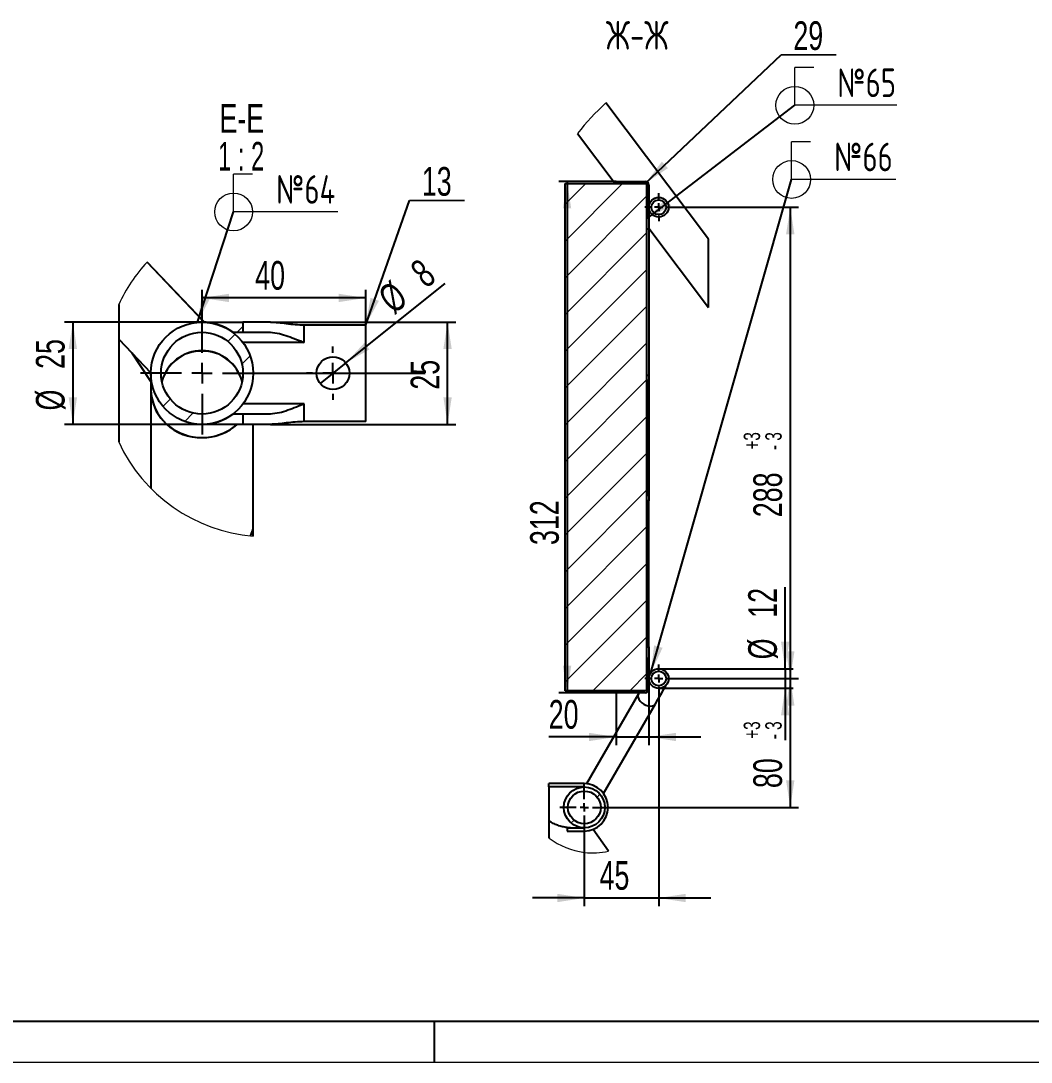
# Model space of a CAD drawing. Header units: millimetres. Extents: x -1160 to 841, y -1082 to 594.
# Drawn here: x 370 to 493.5, y 0 to 127.2 of the extents above; entities that cross this region are included whole.
import ezdxf

# ---------------------------------------------------------------- set-up
doc = ezdxf.new("R2010")
doc.units = ezdxf.units.MM
doc.layers.add('FORMAT', color=7, linetype='Continuous')
doc.layers.add('ОСЕВЫЕ', color=7, linetype='Continuous')
doc.styles.add('SLDTEXTSTYLE0', font='TXT', dxfattribs={"width": 0.7, "bigfont": 'bigfont'})
doc.styles.add('SLDTEXTSTYLE1', font='TXT', dxfattribs={"width": 0.7})
doc.styles.add('SLDTEXTSTYLE3', font='TXT', dxfattribs={"width": 0.62})
doc.dimstyles.new('SLDDIMSTYLE0', dxfattribs={"dimtxt": 3.5, "dimasz": 3.302, "dimexe": 0, "dimexo": 0.0625, "dimgap": 0.875, "dimtad": 1, "dimdec": 0, "dimlfac": 5, "dimrnd": 1e-09, "dimzin": 12, "dimdsep": 46, "dimtxsty": 'SLDTEXTSTYLE1', "dimsah": 1, "dimcen": 0.09, "dimadec": 0, "dimazin": 3, "dimtfac": 1, "dimtdec": 0, "dimtofl": 0, "dimtmove": 0, "dimatfit": 3, "dimfxl": 0, "dimfrac": 2, "dimtolj": 1, "dimtzin": 12, "dimarcsym": 0})
doc.dimstyles.new('SLDDIMSTYLE1', dxfattribs={"dimtxt": 3.5, "dimasz": 3.302, "dimexe": 0, "dimexo": 0.0625, "dimgap": 0.875, "dimtad": 1, "dimdec": 0, "dimlfac": 5, "dimrnd": 1e-09, "dimzin": 12, "dimdsep": 46, "dimtxsty": 'SLDTEXTSTYLE1', "dimsah": 1, "dimcen": 0.09, "dimadec": 0, "dimazin": 3, "dimtol": 1, "dimtp": 3, "dimtm": 3, "dimtfac": 1, "dimtdec": 0, "dimtofl": 0, "dimtmove": 0, "dimatfit": 3, "dimfxl": 0, "dimfrac": 2, "dimtolj": 1, "dimtzin": 12, "dimarcsym": 0})
doc.dimstyles.new('SLDDIMSTYLE2', dxfattribs={"dimtxt": 3.5, "dimasz": 3.302, "dimexe": 0, "dimexo": 0.0625, "dimgap": 0.875, "dimtad": 1, "dimdec": 0, "dimlfac": 5, "dimrnd": 1e-09, "dimzin": 12, "dimdsep": 46, "dimtxsty": 'SLDTEXTSTYLE1', "dimsah": 1, "dimcen": 0.09, "dimadec": 0, "dimazin": 3, "dimtfac": 1, "dimtdec": 0, "dimtmove": 0, "dimatfit": 0, "dimfxl": 0, "dimfrac": 2, "dimtolj": 1, "dimtzin": 12, "dimarcsym": 0})
doc.dimstyles.new('SLDDIMSTYLE20', dxfattribs={"dimtxt": 3.5, "dimasz": 3.302, "dimexe": 0, "dimexo": 0.0625, "dimgap": 0.875, "dimtad": 1, "dimdec": 0, "dimlfac": 2, "dimrnd": 1e-09, "dimzin": 12, "dimdsep": 46, "dimtxsty": 'SLDTEXTSTYLE1', "dimsah": 1, "dimcen": 0.09, "dimadec": 0, "dimazin": 3, "dimtfac": 1, "dimtdec": 0, "dimtofl": 0, "dimtmove": 0, "dimatfit": 3, "dimfxl": 0, "dimfrac": 2, "dimtolj": 1, "dimtzin": 12, "dimarcsym": 0})
doc.dimstyles.new('SLDDIMSTYLE26', dxfattribs={"dimtxt": 3.5, "dimasz": 3.302, "dimexe": 0, "dimexo": 0.0625, "dimgap": 0.875, "dimtad": 1, "dimdec": 0, "dimlfac": 2, "dimrnd": 1e-09, "dimzin": 12, "dimdsep": 46, "dimtxsty": 'SLDTEXTSTYLE1', "dimblk1": 'NONE', "dimsah": 1, "dimcen": 0, "dimadec": 0, "dimazin": 3, "dimtfac": 1, "dimtdec": 0, "dimtmove": 0, "dimatfit": 3, "dimldrblk": 'NONE', "dimfxl": 0, "dimfrac": 2, "dimtolj": 1, "dimtzin": 12, "dimarcsym": 0})
doc.dimstyles.new('SLDDIMSTYLE3', dxfattribs={"dimtxt": 0.18, "dimasz": 3.302, "dimexe": 0, "dimexo": 0.0625, "dimgap": 0, "dimtad": 0, "dimtih": 1, "dimtoh": 1, "dimdec": 0, "dimrnd": 1e-09, "dimzin": 0, "dimdsep": 46, "dimtxsty": 'Standard', "dimsah": 1, "dimcen": 0.09, "dimadec": 0, "dimazin": 0, "dimtfac": 3.302, "dimtdec": 0, "dimtofl": 0, "dimtmove": 0, "dimatfit": 3, "dimfxl": 0, "dimfrac": 2, "dimtolj": 1, "dimtzin": 0, "dimarcsym": 0})
doc.dimstyles.new('SLDDIMSTYLE4', dxfattribs={"dimtxt": 0.18, "dimasz": 3.302, "dimexe": 0, "dimexo": 0.0625, "dimgap": 0, "dimtad": 0, "dimtih": 1, "dimtoh": 1, "dimdec": 0, "dimrnd": 1e-09, "dimzin": 0, "dimdsep": 46, "dimtxsty": 'Standard', "dimsah": 1, "dimcen": 0.09, "dimadec": 0, "dimazin": 0, "dimtfac": 3.302, "dimtdec": 0, "dimtofl": 0, "dimtmove": 0, "dimatfit": 3, "dimfxl": 0, "dimfrac": 2, "dimtolj": 1, "dimtzin": 0, "dimarcsym": 0})

# ---------------------------------------------------------------- blocks, each defined once
blk = doc.blocks.new('SW_HATCH_5')
at = {"color": 0, "linetype": 'Continuous', "lineweight": 18}
for p, q in [((1.12, 1.12), (1.84, 1.84)), ((0, 0), (0.89, 0.89)), ((1.72, -2.77), (2.72, -1.77)), ((-7.92, -7.92), (-7.03, -7.03)), ((-5.27, -9.76), (-4.26, -8.75))]:
    blk.add_line(p, q, dxfattribs=at)
blk = doc.blocks.new('_D_75')
at = {"layer": 'FORMAT'}
for p, q in [((400.5, 90.43), (423.15, 90.43)), ((422.15, 77.93), (422.15, 90.43)), ((400.5, 77.93), (423.15, 77.93))]:
    blk.add_line(p, q, dxfattribs=at)
for points in [[(422.15, 90.43), (421.64, 87.13), (422.66, 87.13)], [(422.15, 77.93), (422.66, 81.23), (421.64, 81.23)]]:
    blk.add_solid(points, dxfattribs=at)
at = {"layer": 'FORMAT', "insert": (417.64, 82.17), "char_height": 3.5, "attachment_point": 1, "rotation": 90, "style": 'SLDTEXTSTYLE1'}
blk.add_mtext('25', dxfattribs=at)
blk = doc.blocks.new('_D_76')
at = {"layer": 'FORMAT'}
for q in [(421.87, 95.13), (406.59, 82.93)]:
    blk.add_line((409.71, 85.43), q, dxfattribs=at)
blk.add_solid([(409.71, 85.43), (412.61, 87.09), (411.98, 87.88)], dxfattribs=at)
at = {"layer": 'FORMAT', "char_height": 3.5, "attachment_point": 1, "rotation": 38.5909, "style": 'SLDTEXTSTYLE1'}
for s, insert in [('8', (417.34, 97.21)), ('%%c', (413.37, 94.04))]:
    blk.add_mtext(s, dxfattribs=dict(at, insert=insert))
blk = doc.blocks.new('_NONE')
blk = doc.blocks.new('_D_77')
at = {"layer": 'FORMAT'}
for p, q in [((392.15, 90.43), (392.15, 94.38)), ((412.15, 90.1), (412.15, 94.38)), ((412.15, 93.38), (392.15, 93.38))]:
    blk.add_line(p, q, dxfattribs=at)
for points in [[(392.15, 93.38), (395.45, 92.87), (395.45, 93.89)], [(412.15, 93.38), (408.85, 93.89), (408.85, 92.87)]]:
    blk.add_solid(points, dxfattribs=at)
at = {"layer": 'FORMAT', "insert": (398.65, 97.89), "char_height": 3.5, "attachment_point": 1, "style": 'SLDTEXTSTYLE1'}
blk.add_mtext('40', dxfattribs=at)
blk = doc.blocks.new('_D_78')
at = {"layer": 'FORMAT'}
for p, q in [((392.15, 90.43), (375.37, 90.43)), ((376.37, 90.43), (376.37, 77.93)), ((392.15, 77.93), (375.37, 77.93))]:
    blk.add_line(p, q, dxfattribs=at)
for points in [[(376.37, 90.43), (375.86, 87.13), (376.88, 87.13)], [(376.37, 77.93), (376.88, 81.23), (375.86, 81.23)]]:
    blk.add_solid(points, dxfattribs=at)
at = {"layer": 'FORMAT', "char_height": 3.5, "attachment_point": 1, "rotation": 90, "style": 'SLDTEXTSTYLE1'}
for s, insert in [('25', (371.86, 84.71)), ('%%c', (371.86, 79.63))]:
    blk.add_mtext(s, dxfattribs=dict(at, insert=insert))
blk = doc.blocks.new('SW_NOTE_36')
at = {"layer": 'FORMAT', "color": 0, "char_height": 3.5, "attachment_point": 2}
for s, insert, style in [('E-E', (2.95, 4.5), 'SLDTEXTSTYLE1'), ('1 : 2', (2.87, -0.12), 'SLDTEXTSTYLE3')]:
    blk.add_mtext(s, dxfattribs=dict(at, insert=insert, style=style))
blk = doc.blocks.new('SW_NOTE_37')
at = {"color": 0, "linetype": 'Continuous', "lineweight": 0}
for p, q in [((0, 0), (6.72, 0)), ((6.72, 0), (0, 0)), ((0, 0), (6.72, 0)), ((6.72, 0), (0, 0)), ((0, 0), (6.72, 0)), ((6.72, 0), (0, 0))]:
    blk.add_line(p, q, dxfattribs=at)
at = {"color": 0, "linetype": 'Continuous', "lineweight": 0, "insert": (3.31, 4.1), "char_height": 3.5, "attachment_point": 2, "style": 'SLDTEXTSTYLE1'}
blk.add_mtext('13', dxfattribs=at)
blk = doc.blocks.new('SW_CENTERMARKSYMBOL_8')
at = {"layer": 'FORMAT', "color": 0}
for p, q in [((0, 2.5), (0, 7.5)), ((-2.5, 0), (-7.5, 0)), ((0, 0), (-1.25, 0)), ((0, 0), (0, 1.25)), ((0, 0), (0, -1.25)), ((0, 0), (1.25, 0)), ((2.5, 0), (27.28, 0)), ((0, -2.5), (0, -7.5))]:
    blk.add_line(p, q, dxfattribs=at)
blk = doc.blocks.new('SW_CENTERMARKSYMBOL_9')
at = {"layer": 'FORMAT', "color": 0}
for p, q in [((0, 2.5), (0, 3.25)), ((-2.5, 0), (-3.25, 0)), ((0, 0), (-1.25, 0)), ((0, 0), (0, 1.25)), ((0, 0), (0, -1.25)), ((0, 0), (1.25, 0)), ((2.5, 0), (3.25, 0)), ((0, -2.5), (0, -3.25))]:
    blk.add_line(p, q, dxfattribs=at)
blk = doc.blocks.new('SW_WELDSYMBOL_52')
at = {"color": 0, "linetype": 'Continuous', "lineweight": 0}
for p, q in [((0, 0), (0, 4.61)), ((2.31, 4.61), (0, 4.61)), ((12.72, 0), (0, 0))]:
    blk.add_line(p, q, dxfattribs=at)
blk.add_circle((0, 0), 2.31, dxfattribs=at)
at = {"color": 0, "linetype": 'Continuous', "lineweight": 0, "insert": (5.2, 4.5), "char_height": 3.5, "attachment_point": 1, "style": 'SLDTEXTSTYLE0'}
blk.add_mtext('\\M+1878264', dxfattribs=at)
blk = doc.blocks.new('SW_HATCH_7')
at = {"color": 0, "linetype": 'Continuous', "lineweight": 18}
for p, q in [((3.13, 74.98), (3.37, 75.22)), ((-3.9, 72.43), (-1.36, 74.98)), ((-3.9, 67.94), (3.13, 74.98)), ((-3.9, 63.45), (6.1, 73.45)), ((6.1, 73.45), (6.34, 73.69)), ((-3.9, 58.96), (6.1, 68.96)), ((-3.9, 54.47), (6.1, 64.47)), ((-3.9, 49.98), (6.1, 59.98)), ((-3.9, 45.49), (6.1, 55.49)), ((-3.9, 41), (6.1, 51)), ((-3.9, 36.51), (6.1, 46.51)), ((6.1, 46.51), (6.34, 46.75)), ((-3.9, 32.02), (6.1, 42.02)), ((6.1, 42.02), (6.34, 42.26)), ((-3.9, 27.53), (6.1, 37.53)), ((6.1, 37.53), (6.34, 37.77)), ((-3.9, 23.04), (6.1, 33.04)), ((-3.9, 18.55), (6.1, 28.55)), ((-3.9, 14.06), (6.1, 24.06)), ((-0.49, 12.98), (6.1, 19.57)), ((6.1, 15.08), (6.34, 15.32)), ((4, 12.98), (6.1, 15.08)), ((3.76, 12.74), (4, 12.98)), ((0, 0), (0.36, 0.36)), ((-3.17, -3.17), (-2.81, -2.81))]:
    blk.add_line(p, q, dxfattribs=at)
blk = doc.blocks.new('_D_87')
at = {"layer": 'FORMAT'}
for p, q in [((442.75, 107.61), (435.75, 107.61)), ((436.75, 107.61), (436.75, 45.13)), ((442.75, 45.13), (435.75, 45.13))]:
    blk.add_line(p, q, dxfattribs=at)
for points in [[(436.75, 107.61), (436.24, 104.31), (437.26, 104.31)], [(436.75, 45.13), (437.26, 48.43), (436.24, 48.43)]]:
    blk.add_solid(points, dxfattribs=at)
at = {"layer": 'FORMAT', "insert": (432.24, 63.19), "char_height": 3.5, "attachment_point": 1, "rotation": 90, "style": 'SLDTEXTSTYLE1'}
blk.add_mtext('312', dxfattribs=at)
blk = doc.blocks.new('_D_88')
at = {"layer": 'FORMAT'}
for p, q in [((463.39, 48.08), (463.39, 58.03)), ((447.95, 48.08), (464.39, 48.08)), ((463.39, 48.08), (463.39, 45.68)), ((447.95, 45.68), (464.39, 45.68)), ((463.39, 45.68), (463.39, 39.33))]:
    blk.add_line(p, q, dxfattribs=at)
for points in [[(463.39, 48.08), (463.9, 51.38), (462.89, 51.38)], [(463.39, 45.68), (462.89, 42.37), (463.9, 42.37)]]:
    blk.add_solid(points, dxfattribs=at)
at = {"layer": 'FORMAT', "char_height": 3.5, "attachment_point": 1, "rotation": 90, "style": 'SLDTEXTSTYLE1'}
for s, insert in [('12', (458.88, 54.3)), ('%%c', (458.88, 49.22))]:
    blk.add_mtext(s, dxfattribs=dict(at, insert=insert))
blk = doc.blocks.new('_D_89')
at = {"layer": 'FORMAT'}
for p, q in [((446.75, 50.74), (446.75, 38.74)), ((442.75, 45.13), (442.75, 38.74)), ((442.75, 39.74), (434.51, 39.74)), ((442.75, 39.74), (446.75, 39.74)), ((446.75, 39.74), (453.1, 39.74))]:
    blk.add_line(p, q, dxfattribs=at)
for points in [[(442.75, 39.74), (439.45, 40.24), (439.45, 39.23)], [(446.75, 39.74), (450.05, 39.23), (450.05, 40.24)]]:
    blk.add_solid(points, dxfattribs=at)
at = {"layer": 'FORMAT', "insert": (434.51, 44.25), "char_height": 3.5, "attachment_point": 1, "style": 'SLDTEXTSTYLE1'}
blk.add_mtext('20', dxfattribs=at)
blk = doc.blocks.new('_D_90')
at = {"layer": 'FORMAT'}
for p, q in [((449.65, 104.46), (465.02, 104.46)), ((464.02, 104.46), (464.02, 46.88)), ((449.65, 46.88), (465.02, 46.88))]:
    blk.add_line(p, q, dxfattribs=at)
for points in [[(464.02, 104.46), (463.51, 101.16), (464.53, 101.16)], [(464.02, 46.88), (464.53, 50.18), (463.51, 50.18)]]:
    blk.add_solid(points, dxfattribs=at)
at = {"layer": 'FORMAT', "attachment_point": 1, "rotation": 90, "style": 'SLDTEXTSTYLE1'}
for s, insert, char_height in [('3', (458.33, 75.94), 2), ('3', (460.97, 75.94), 2), ('+', (458.33, 74.87), 2), ('-', (460.97, 74.8), 2), ('288', (459.51, 66.59), 3.5)]:
    blk.add_mtext(s, dxfattribs=dict(at, insert=insert, char_height=char_height))
blk = doc.blocks.new('_D_91')
at = {"layer": 'FORMAT'}
for p, q in [((447.95, 45.18), (447.95, 19.06)), ((438.86, 28.13), (438.86, 19.06)), ((438.86, 20.06), (432.51, 20.06)), ((438.86, 20.06), (447.95, 20.06)), ((447.95, 20.06), (454.3, 20.06))]:
    blk.add_line(p, q, dxfattribs=at)
for points in [[(438.86, 20.06), (435.56, 20.57), (435.56, 19.55)], [(447.95, 20.06), (451.25, 19.55), (451.25, 20.57)]]:
    blk.add_solid(points, dxfattribs=at)
at = {"layer": 'FORMAT', "insert": (440.72, 24.57), "char_height": 3.5, "attachment_point": 1, "style": 'SLDTEXTSTYLE1'}
blk.add_mtext('45', dxfattribs=at)
blk = doc.blocks.new('_D_92')
at = {"layer": 'FORMAT'}
for p, q in [((449.65, 46.88), (465.02, 46.88)), ((464.02, 46.88), (464.02, 31.13)), ((441.86, 31.13), (465.02, 31.13))]:
    blk.add_line(p, q, dxfattribs=at)
for points in [[(464.02, 46.88), (463.51, 43.57), (464.53, 43.57)], [(464.02, 31.13), (464.53, 34.43), (463.51, 34.43)]]:
    blk.add_solid(points, dxfattribs=at)
at = {"layer": 'FORMAT', "attachment_point": 1, "rotation": 90, "style": 'SLDTEXTSTYLE1'}
for s, insert, char_height in [('3', (458.33, 40.6), 2), ('3', (460.97, 40.6), 2), ('+', (458.33, 39.53), 2), ('-', (460.97, 39.46), 2), ('80', (459.51, 33.49), 3.5)]:
    blk.add_mtext(s, dxfattribs=dict(at, insert=insert, char_height=char_height))
blk = doc.blocks.new('SW_NOTE_40')
at = {"color": 0, "linetype": 'Continuous', "lineweight": 0}
for p, q in [((0, 0), (6.72, 0)), ((6.72, 0), (0, 0)), ((0, 0), (6.72, 0)), ((6.72, 0), (0, 0)), ((0, 0), (6.72, 0)), ((6.72, 0), (0, 0))]:
    blk.add_line(p, q, dxfattribs=at)
at = {"color": 0, "linetype": 'Continuous', "lineweight": 0, "insert": (3.3, 4.1), "char_height": 3.5, "attachment_point": 2, "style": 'SLDTEXTSTYLE1'}
blk.add_mtext('29', dxfattribs=at)
blk = doc.blocks.new('SW_CENTERMARKSYMBOL_17')
at = {"layer": 'FORMAT', "color": 0}
for p, q in [((0, 1), (0, 1.7)), ((-1, 0), (-1.7, 0)), ((0, 0), (-0.5, 0)), ((0, 0), (0, 0.5)), ((0, 0), (0, -0.5)), ((0, 0), (0.5, 0)), ((1, 0), (1.7, 0)), ((0, -1), (0, -1.7))]:
    blk.add_line(p, q, dxfattribs=at)
blk = doc.blocks.new('SW_CENTERMARKSYMBOL_18')
at = {"layer": 'FORMAT', "color": 0}
for p, q in [((0, 1), (0, 1.7)), ((-1, 0), (-1.7, 0)), ((0, 0), (-0.5, 0)), ((0, 0), (0, 0.5)), ((0, 0), (0, -0.5)), ((0, 0), (0.5, 0)), ((1, 0), (1.7, 0)), ((0, -1), (0, -1.7))]:
    blk.add_line(p, q, dxfattribs=at)
blk = doc.blocks.new('SW_CENTERMARKSYMBOL_19')
at = {"layer": 'FORMAT', "color": 0}
for p, q in [((0, 1), (0, 3)), ((-1, 0), (-3, 0)), ((0, 0), (-0.5, 0)), ((0, 0), (0, 0.5)), ((0, 0), (0, -0.5)), ((0, 0), (0.5, 0)), ((1, 0), (3, 0)), ((0, -1), (0, -3))]:
    blk.add_line(p, q, dxfattribs=at)
blk = doc.blocks.new('SW_WELDSYMBOL_65')
at = {"color": 0, "linetype": 'Continuous', "lineweight": 0}
for p, q in [((0, 0), (0, 4.61)), ((2.31, 4.61), (0, 4.61)), ((12.47, 0), (0, 0))]:
    blk.add_line(p, q, dxfattribs=at)
blk.add_circle((0, 0), 2.31, dxfattribs=at)
at = {"color": 0, "linetype": 'Continuous', "lineweight": 0, "insert": (5.2, 4.5), "char_height": 3.5, "attachment_point": 1, "style": 'SLDTEXTSTYLE0'}
blk.add_mtext('\\M+1878265', dxfattribs=at)
blk = doc.blocks.new('SW_WELDSYMBOL_66')
at = {"color": 0, "linetype": 'Continuous', "lineweight": 0}
for p, q in [((0, 0), (0, 4.61)), ((2.31, 4.61), (0, 4.61)), ((12.72, 0), (0, 0))]:
    blk.add_line(p, q, dxfattribs=at)
blk.add_circle((0, 0), 2.31, dxfattribs=at)
at = {"color": 0, "linetype": 'Continuous', "lineweight": 0, "insert": (5.2, 4.5), "char_height": 3.5, "attachment_point": 1, "style": 'SLDTEXTSTYLE0'}
blk.add_mtext('\\M+1878266', dxfattribs=at)

msp = doc.modelspace()

# ---------------------------------------------------------------- linework, layer by layer
at = {"color": 7, "linetype": 'Continuous', "lineweight": 25}
for p, q in [((454.020988, 100.541195), (441.501866, 117.200557)), ((438.043915, 113.47926), (442.633163, 107.372281)), ((436.507867, 107.372281), (446.50787, 107.372281)), ((436.507867, 45.372282), (436.507867, 107.372281)), ((442.747866, 107.612285), (446.307872, 107.612285)), ((442.747866, 107.372281), (442.747866, 107.612285)), ((442.747866, 107.372281), (446.307872, 107.372281)), ((446.50787, 45.372282), (446.50787, 107.372281)), ((446.50787, 107.172284), (446.50787, 103.172282)), ((446.747874, 107.172284), (446.747874, 103.172282)), ((446.50787, 103.172282), (446.747874, 103.172282)), ((446.747874, 103.172282), (446.747874, 101.7997)), ((446.747874, 101.7997), (446.50787, 101.7997)), ((446.747874, 101.896784), (454.020988, 92.218343)), ((446.747874, 101.7997), (446.747874, 83.951664)), ((454.020988, 92.218343), (454.020988, 100.541195)), ((392.389128, 90.454718), (385.436843, 97.755125)), ((392.397175, 90.450747), (385.443816, 97.76268)), ((381.973872, 92.580533), (381.973872, 88.341026)), ((392.150531, 90.430034), (397.150526, 90.430034)), ((397.150526, 90.430034), (397.150526, 89.180036)), ((400.504778, 90.430034), (397.150526, 90.430034)), ((395.900557, 89.180036), (397.150526, 89.180036)), ((397.150526, 89.180036), (400.504778, 89.180036)), ((404.650519, 87.930029), (404.650519, 90.095093)), ((404.650519, 90.095093), (412.150512, 90.095093)), ((412.150512, 78.264972), (412.150512, 90.095093)), ((381.973872, 88.35136), (381.973872, 75.779533)), ((381.973872, 88.341026), (385.900626, 84.217621)), ((404.650519, 87.930029), (397.150526, 87.930029)), ((385.900507, 83.170598), (383.617232, 86.615374)), ((385.900507, 84.180033), (385.900507, 82.189886)), ((446.50787, 83.951664), (446.747874, 83.951664)), ((446.50787, 83.324245), (446.747874, 83.324245)), ((446.50787, 83.324245), (446.50787, 69.22032)), ((446.747874, 83.951664), (446.747874, 83.324245)), ((446.747874, 83.324245), (446.747874, 69.22032)), ((385.900507, 82.189886), (385.900507, 70.119848)), ((404.650519, 80.430029), (397.150526, 80.430029)), ((404.650519, 78.264972), (404.650519, 80.430029)), ((397.150526, 79.18003), (395.900557, 79.18003)), ((397.150526, 79.18003), (397.150526, 77.930031)), ((400.504778, 79.18003), (397.150526, 79.18003)), ((397.150526, 77.930031), (392.150531, 77.930031)), ((400.504778, 77.930031), (397.150526, 77.930031)), ((398.400555, 65.596363), (398.400555, 77.930031)), ((412.150512, 78.264972), (404.650519, 78.264972)), ((385.915349, 70.129087), (385.915051, 70.105156)), ((446.747874, 69.22032), (446.50787, 69.22032)), ((446.747874, 69.22032), (446.747874, 68.592899)), ((446.747874, 68.592899), (446.50787, 68.592899)), ((446.747874, 50.744862), (446.747874, 68.592899)), ((398.400555, 64.254439), (398.400555, 65.596363)), ((398.400555, 64.254439), (398.400555, 65.596363)), ((446.50787, 50.744862), (446.747874, 50.744862)), ((446.747874, 50.744862), (446.747874, 49.372282)), ((446.50787, 49.372282), (446.747874, 49.372282)), ((446.50787, 49.372282), (446.50787, 45.572282)), ((446.747874, 49.372282), (446.747874, 45.572282)), ((446.50787, 45.372282), (436.507867, 45.372282)), ((445.479785, 45.000561), (439.139377, 34.018655)), ((446.307872, 45.372282), (442.747866, 45.372282)), ((442.747866, 45.132282), (442.747866, 45.372282)), ((446.307872, 45.132282), (442.747866, 45.132282)), ((445.55584, 45.132282), (445.479785, 45.000561)), ((441.217838, 32.818655), (447.558247, 43.800561)), ((434.521495, 33.632282), (434.521495, 34.032282)), ((438.858579, 34.032282), (434.521495, 34.032282)), ((438.858579, 33.632282), (434.521495, 33.632282)), ((434.521495, 33.616107), (434.521495, 29.459031)), ((438.858579, 33.632282), (438.858579, 34.032282)), ((434.521495, 29.459031), (434.521495, 27.457838)), ((436.758576, 28.632282), (436.758576, 28.232283)), ((436.758576, 28.632282), (438.858579, 28.632282)), ((436.758576, 28.232283), (438.858579, 28.232283)), ((438.858579, 28.632282), (438.858579, 28.232283)), ((441.810249, 25.789316), (439.94274, 28.442563)), ((434.521495, 27.457838), (434.580253, 27.374351)), ((20, 5), (836, 5))]:
    msp.add_line(p, q, dxfattribs=at)
at = {"color": 7, "linetype": 'Continuous', "lineweight": 25, "flags": 128}
for points in [[(385.900507, 82.189886), (385.951171, 81.443904), (386.17451, 80.470121), (386.569748, 79.545809), (387.125561, 78.69756), (387.825916, 77.949783), (388.650665, 77.323986), (389.576147, 76.838171), (390.575657, 76.506315), (391.620467, 76.337969), (392.680595, 76.337969), (393.725405, 76.506315), (394.724915, 76.838171), (395.650396, 77.323986), (396.453092, 77.930031)], [(446.908639, 47.475401), (446.889852, 47.442858), (446.833657, 47.345534), (446.747874, 47.19694)], [(447.558247, 43.800561), (447.842823, 44.293448), (448.100554, 44.739868), (448.329054, 45.135627), (448.526143, 45.477008), (448.689996, 45.760802), (448.819052, 45.984344), (448.912118, 46.145534), (448.968314, 46.242858), (448.987101, 46.275401)]]:
    msp.add_lwpolyline(points, dxfattribs=at)
at = {"color": 8, "linetype": 'Continuous', "lineweight": 25, "flags": 128}
msp.add_lwpolyline([(445.479785, 45.000561), (445.464788, 44.972538), (445.412718, 44.782438), (445.43017, 44.568342), (445.516025, 44.343705), (445.664917, 44.12264), (445.867466, 43.919038), (446.110962, 43.745691), (446.380089, 43.613493), (446.657954, 43.530749), (446.927081, 43.502658), (447.170566, 43.530986), (447.373127, 43.613953), (447.522007, 43.746345), (447.558247, 43.800561)], dxfattribs=at)
at = {"color": 7, "linetype": 'Continuous', "lineweight": 25}
for centre, radius in [((447.947871, 104.461355), 1.2), ((447.947872, 104.461355), 0.899999), ((392.150509, 84.180027), 6.250001), ((392.150511, 84.180023), 4.999998), ((408.150524, 84.180023), 1.999996), ((447.947871, 46.875402), 1.200001), ((447.947871, 46.875402), 0.9), ((438.858571, 31.132281), 2.5), ((438.85857, 31.13228), 2)]:
    msp.add_circle(centre, radius, dxfattribs=at)
at = {"color": 7, "linetype": 'Continuous', "lineweight": 18}
for centre, radius, start, end in [((459.145451, 97.338287), 26.567007, 131.6145736, 142.58692725), ((400.12319, 84.180629), 19.998903, 137.22353997, 155.16426142), ((400.124178, 84.180111), 20.000082, 204.83630226, 265.05607165), ((440.069295, 34.709647), 9.161668, 233.19229187, 262.46043921), ((439.870336, 34.210579), 8.641812, 263.33401948, 282.97229082)]:
    msp.add_arc(centre, radius, start, end, dxfattribs=at)
at = {"color": 7, "linetype": 'Continuous', "lineweight": 25}
for centre, radius, start, end in [((446.30786, 107.172271), 0.440014, 0.00164984, 89.99835016), ((446.307867, 107.172278), 0.200003, 0.00152127, 89.99847873), ((392.150499, 84.179856), 6.250179, 53.13066642, 89.99970914), ((392.150531, 81.87329), 5.058417, 14.66615809, 165.33384191), ((392.029736, 81.973097), 4.916736, 88.59220687, 166.10238849), ((392.271326, 81.973097), 4.916736, 13.89761151, 91.40779313), ((391.952738, 82.368443), 6.054865, 181.68988494, 271.87199744), ((392.150499, 84.18021), 6.250179, 270.00029086, 306.86933358), ((392.181855, 82.777472), 6.460739, 269.72220402, 311.3843193), ((395.970952, 65.531621), 2.430465, 329.19628046, 1.5264063), ((446.307867, 45.572289), 0.440007, 270.00071821, 359.99908776), ((446.307868, 45.572284), 0.200001, 270.00115688, 359.99959018), ((438.858572, 31.132283), 2.9, 270.0001472, 89.9998528)]:
    msp.add_arc(centre, radius, start, end, dxfattribs=at)
for points, knots in [([(400.504778, 90.430034), (400.814751, 90.415913), (401.465311, 90.386277), (402.466803, 90.248774), (403.537323, 90.124738), (404.273679, 90.105129), (404.650519, 90.095093)], [0, 0, 0, 0, 0.2235775077, 0.4692354329, 0.7283742893, 1, 1, 1, 1]), ([(400.504778, 89.180036), (400.874106, 89.141656), (401.602792, 89.065934), (402.6563, 88.714388), (403.661365, 88.334474), (404.327702, 88.06213), (404.646744, 87.931574), (404.650519, 87.930029)], [0, 0, 0, 0, 0.2553173984, 0.503742563, 0.7622473968, 0.9971868761, 1, 1, 1, 1]), ([(404.650519, 80.430029), (404.646744, 80.428487), (404.327629, 80.298112), (403.661402, 80.025502), (402.65629, 79.645701), (401.602795, 79.294126), (400.874107, 79.218407), (400.504778, 79.18003)], [0, 0, 0, 0, 0.0028124775, 0.237752109, 0.4962571105, 0.744682436, 1, 1, 1, 1]), ([(404.650519, 78.264972), (404.281089, 78.255317), (403.540546, 78.235962), (402.475756, 78.112358), (401.466888, 77.974443), (400.820528, 77.944607), (400.504778, 77.930031)], [0, 0, 0, 0, 0.2662847063, 0.5337827181, 0.7722502049, 1, 1, 1, 1]), ([(437.172316, 28.635045), (437.153926, 28.634235), (437.014927, 28.628116), (436.681289, 28.663858), (436.178026, 28.758042), (435.611401, 28.940956), (435.056478, 29.173254), (434.699332, 29.364034), (434.521495, 29.459031)], [0, 0, 0, 0, 0.0196891902, 0.1488188782, 0.3572127774, 0.566995413, 0.7843892219, 1, 1, 1, 1])]:
    msp.add_open_spline(points, degree=3, knots=knots, dxfattribs=at)
at = {"layer": 'ОСЕВЫЕ', "lineweight": 25}
msp.add_line((420.5, 5), (420.5, 0), dxfattribs=at)
at = {"layer": 'ОСЕВЫЕ', "lineweight": 18}
msp.add_line((0, 0), (841, 0), dxfattribs=at)

# ---------------------------------------------------------------- block references
at = {"color": 7, "linetype": 'Continuous', "lineweight": 0}
for name, p in [('SW_NOTE_40', (462.919708, 123.080131)), ('SW_WELDSYMBOL_65', (464.578337, 116.91492)), ('SW_WELDSYMBOL_66', (464.18756, 107.854932)), ('SW_NOTE_37', (417.518248, 105.269912)), ('SW_WELDSYMBOL_52', (396.013178, 103.887692))]:
    msp.add_blockref(name, p, dxfattribs=at)
at = {"color": 7, "linetype": 'Continuous', "lineweight": 18}
for name, p in [('SW_HATCH_7', (440.408836, 32.395885)), ('SW_HATCH_5', (395.308325, 88.056659))]:
    msp.add_blockref(name, p, dxfattribs=at)
at = {"layer": 'FORMAT'}
for name, p in [('SW_NOTE_36', (394.062943, 112.561813)), ('SW_CENTERMARKSYMBOL_17', (447.94787, 104.461357)), ('SW_CENTERMARKSYMBOL_8', (392.150531, 84.180033)), ('SW_CENTERMARKSYMBOL_9', (408.150504, 84.180033)), ('SW_CENTERMARKSYMBOL_18', (447.94787, 46.875401)), ('SW_CENTERMARKSYMBOL_19', (438.858579, 31.132283))]:
    msp.add_blockref(name, p, dxfattribs=at)

# ---------------------------------------------------------------- texts
at = {"layer": 'FORMAT', "insert": (445.321896, 127.222254), "char_height": 3.5, "attachment_point": 2, "style": 'SLDTEXTSTYLE0'}
msp.add_mtext('\\M+18447-\\M+18447', dxfattribs=at)

# ---------------------------------------------------------------- dimensions: what is measured, and where the dimension line sits
at = {"layer": 'FORMAT'}
for base, p1, p2, dimstyle, picture, middle in [((436.751866, 45.132282), (442.747869, 107.612282), (442.747869, 45.132282), 'SLDDIMSTYLE0', '_D_87', (436.751866, 66.049546)), ((464.020992, 46.875401), (449.647869, 104.461355), (449.647869, 46.875401), 'SLDDIMSTYLE1', '_D_90', (464.020992, 71.828766)), ((422.150571, 90.430032), (400.50475, 77.930032), (400.50475, 90.430032), 'SLDDIMSTYLE20', '_D_75', (422.150571, 84.284778)), ((464.020992, 31.132282), (449.647869, 46.875401), (441.858575, 31.132282), 'SLDDIMSTYLE1', '_D_92', (464.020992, 37.613115))]:
    dim = msp.add_linear_dim(base=base, p1=p1, p2=p2, angle=90, dimstyle=dimstyle, dxfattribs=at)
    dim.commit()
    dim.dimension.update_dxf_attribs({"geometry": picture, "text_midpoint": middle, "dimtype": 160})
dim = msp.add_diameter_dim_2p(p1=(406.587291, 82.932522), p2=(409.713771, 85.427542), dimstyle='SLDDIMSTYLE26', dxfattribs=at)
dim.commit()
dim.dimension.update_dxf_attribs({"geometry": '_D_76', "text_midpoint": (419.226984, 93.019361), "dimtype": 163})
for base, p1, p2, dimstyle, picture, middle in [((392.150531, 93.382571), (412.150531, 90.095096), (392.150531, 90.430032), 'SLDDIMSTYLE20', '_D_77', (400.891345, 93.382571)), ((446.747869, 39.735541), (442.747869, 45.132282), (446.747869, 50.744862), 'SLDDIMSTYLE2', '_D_89', (436.751866, 39.735541)), ((447.947869, 20.059594), (438.858575, 28.132282), (447.947869, 45.175401), 'SLDDIMSTYLE2', '_D_91', (442.837002, 20.059594))]:
    dim = msp.add_linear_dim(base=base, p1=p1, p2=p2, dimstyle=dimstyle, dxfattribs=at)
    dim.commit()
    dim.dimension.update_dxf_attribs({"geometry": picture, "text_midpoint": middle, "dimtype": 160})
for base, p1, p2, dimstyle, picture, middle in [((376.367352, 77.930032), (392.150531, 90.430032), (392.150531, 77.930032), 'SLDDIMSTYLE20', '_D_78', (376.367352, 84.284778)), ((463.393527, 45.675401), (447.947869, 48.075401), (447.947869, 45.675401), 'SLDDIMSTYLE2', '_D_88', (463.393527, 53.625682))]:
    dim = msp.add_linear_dim(base=base, p1=p1, p2=p2, angle=90, text='%%c<>', dimstyle=dimstyle, dxfattribs=at)
    dim.commit()
    dim.dimension.update_dxf_attribs({"geometry": picture, "text_midpoint": middle, "dimtype": 160})

# ---------------------------------------------------------------- leaders
at = {"color": 7, "linetype": 'Continuous', "lineweight": 0}
for points, dimstyle in [([(446.307869, 107.372282), (462.919708, 123.080131)], 'SLDDIMSTYLE3'), ([(446.523718, 103.074023), (464.578337, 116.91492)], 'SLDDIMSTYLE4'), ([(446.993057, 47.602268), (464.18756, 107.854932)], 'SLDDIMSTYLE4'), ([(412.150531, 90.095096), (417.518248, 105.269912)], 'SLDDIMSTYLE3'), ([(391.615032, 90.407049), (396.013178, 103.887692)], 'SLDDIMSTYLE4')]:
    msp.add_leader(points, dimstyle=dimstyle, dxfattribs=at)

doc.saveas('drawing.dxf')
